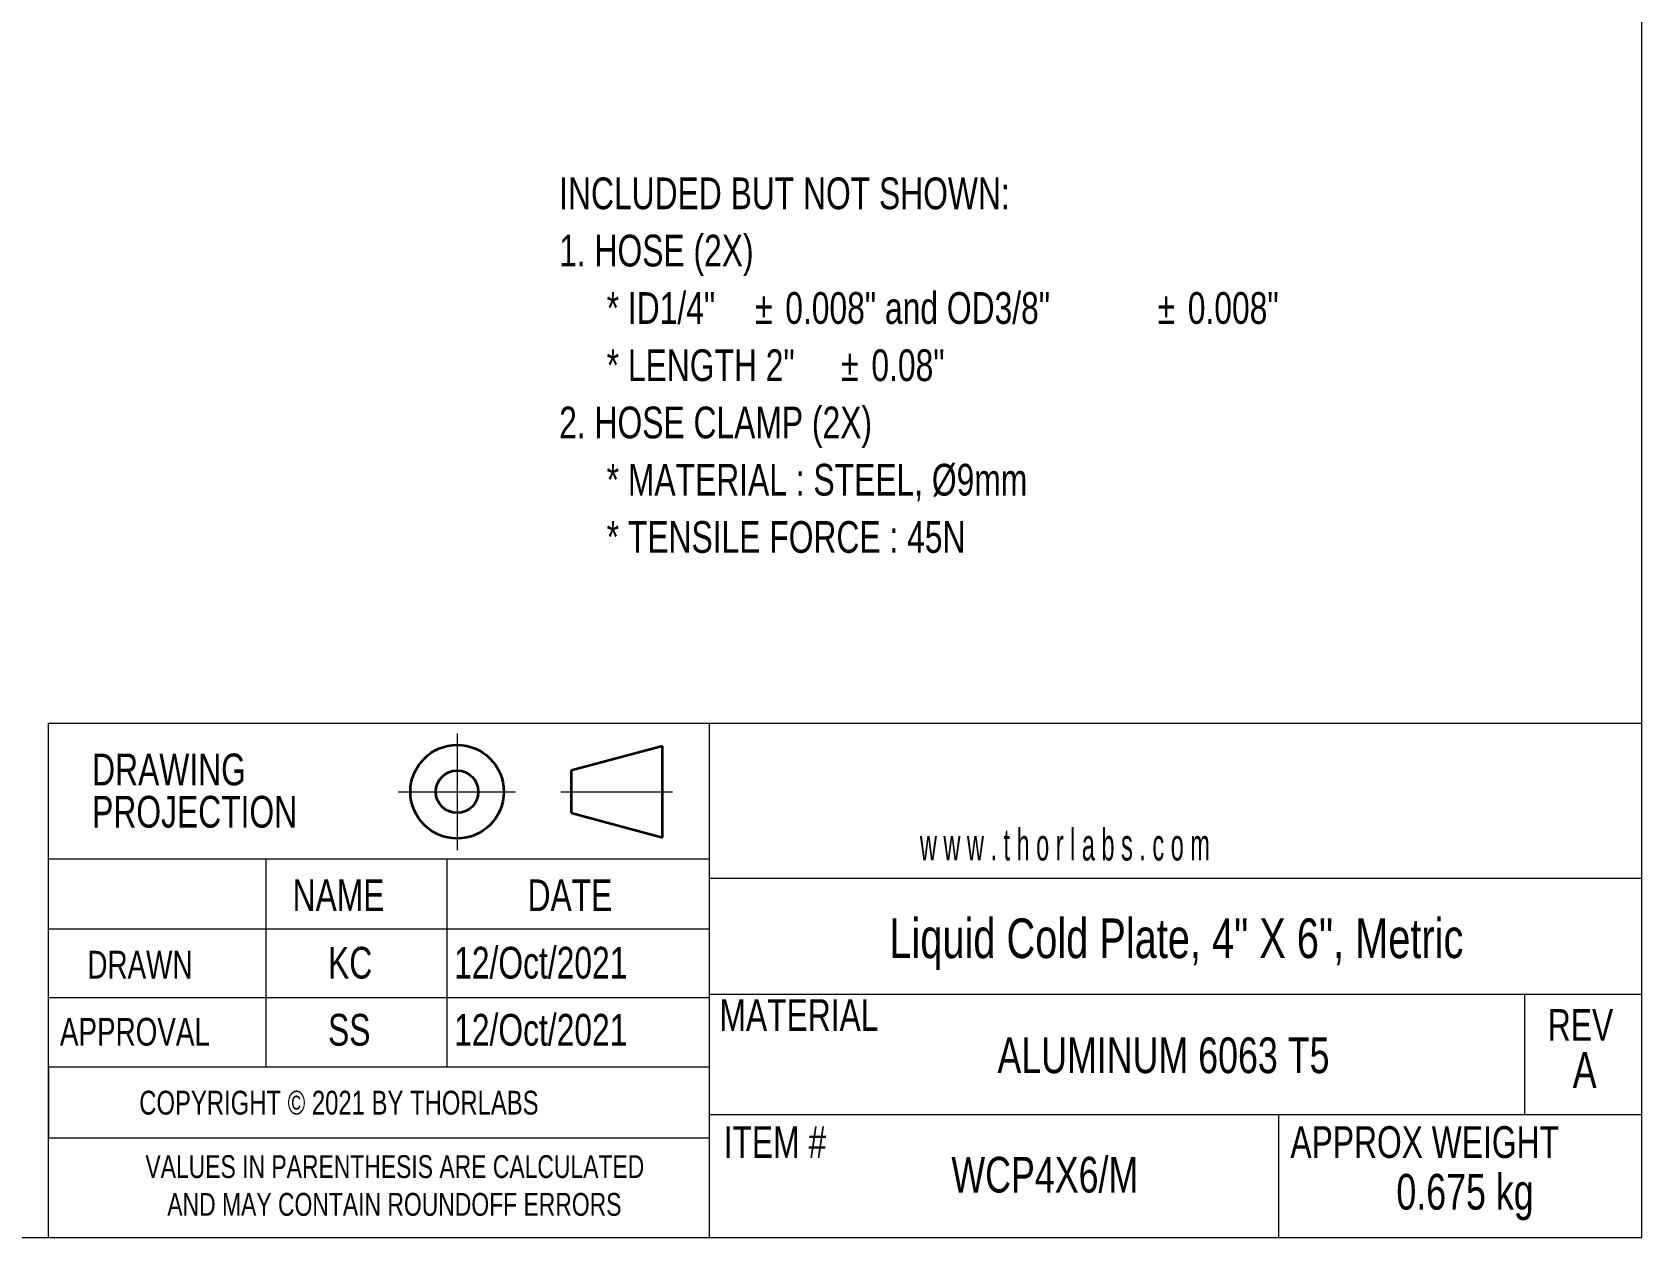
# Model space of a CAD drawing. Header units: millimetres. Extents: x 2 to 278, y 1 to 215.
# Drawn here: x 170.5 to 278, y 0.9 to 81.4 of the extents above; entities that cross this region are included whole.
import ezdxf

# ---------------------------------------------------------------- set-up
doc = ezdxf.new("R2010")
doc.units = ezdxf.units.MM
doc.header["$PDSIZE"] = -1
doc.linetypes.add('CENTERX2', pattern=[20.32, 12.7, -2.54, 2.54, -2.54])
doc.styles.add('SLDTEXTSTYLE0', font='TXT', dxfattribs={"width": 0.75})
doc.styles.add('SLDTEXTSTYLE1', font='TXT', dxfattribs={"width": 0.554194})

# ---------------------------------------------------------------- blocks, each defined once
blk = doc.blocks.new('Third Angle Projection Block')
at = {"color": 7, "linetype": 'CENTERX2', "lineweight": 18}
for p, q in [((101.48, 23.81), (101.48, 14.07)), ((96.6, 18.94), (106.35, 18.94)), ((110.14, 18.94), (119.45, 18.94))]:
    blk.add_line(p, q, dxfattribs=at)
at = {"color": 7, "linetype": 'Continuous', "lineweight": 35}
for p, q in [((118.62, 22.75), (111, 20.71)), ((118.62, 15.13), (118.62, 22.75)), ((111, 20.71), (111, 17.17)), ((111, 17.17), (118.62, 15.13))]:
    blk.add_line(p, q, dxfattribs=at)
for radius in [3.9, 1.77]:
    blk.add_circle((101.48, 18.94), radius, dxfattribs=at)
at = {"color": 7, "linetype": 'Continuous', "lineweight": 0}
blk.add_point((101.48, 18.94), dxfattribs=at)
blk = doc.blocks.new('SW_NOTE_0')
at = {"color": 0, "linetype": 'Continuous', "lineweight": 0, "char_height": 1.524, "attachment_point": 2, "style": 'SLDTEXTSTYLE0'}
for s, insert in [('VALUES IN PARENTHESIS ARE CALCULATED', (19.91, 1.96)), ('AND MAY CONTAIN ROUNDOFF ERRORS', (19.88, -0.56))]:
    blk.add_mtext(s, dxfattribs=dict(at, insert=insert))
blk = doc.blocks.new('SW_NOTE_0_1')
at = {"color": 0, "linetype": 'Continuous', "lineweight": 0, "char_height": 2.117, "attachment_point": 1, "style": 'SLDTEXTSTYLE0'}
for s, insert in [('DRAWING', (0, 2.73)), ('PROJECTION', (0, -0.09))]:
    blk.add_mtext(s, dxfattribs=dict(at, insert=insert))
blk = doc.blocks.new('SW_NOTE_0_6')
at = {"color": 0, "linetype": 'Continuous', "lineweight": 0, "attachment_point": 1, "style": 'SLDTEXTSTYLE0'}
for s, insert, char_height in [('INCLUDED BUT NOT SHOWN:', (0, 2.73), 2.1167), ('1. HOSE (2X)', (0, -1.09), 2.1167), ('* ID1/4"', (3.17, -4.92), 2.117), ('%%p', (13.08, -4.92), 2.117), ('0.008" and OD3/8"', (15.09, -4.92), 2.1167), ('%%p', (39.94, -4.92), 2.117), ('0.008"', (41.96, -4.92), 2.117), ('* LENGTH 2"', (3.17, -8.74), 2.1167), ('%%p', (18.82, -8.74), 2.117), ('0.08"', (20.84, -8.74), 2.117), ('2. HOSE CLAMP (2X)', (0, -12.56), 2.1167), ('* MATERIAL : STEEL, Ø9mm', (3.17, -16.38), 2.1167), ('* TENSILE FORCE : 45N', (3.17, -20.2), 2.1167)]:
    blk.add_mtext(s, dxfattribs=dict(at, insert=insert, char_height=char_height))

msp = doc.modelspace()

# ---------------------------------------------------------------- linework, layer by layer
at = {"color": 7, "linetype": 'Continuous', "lineweight": 18}
for p, q in [((277.9892, 0.9032), (277.9892, 214.6454)), ((277.9892, 35.2395), (277.9892, 50.0331)), ((171.6328, 7.5627), (171.6328, 35.2395)), ((171.6328, 35.2395), (215.7428, 35.2395)), ((215.7428, 35.2395), (215.7428, 0.9032)), ((215.7428, 35.2395), (277.9892, 35.2395)), ((171.6328, 12.2959), (171.6328, 26.1661)), ((171.6328, 0.9032), (171.6328, 26.1661)), ((215.7428, 26.1661), (171.6328, 26.1661)), ((186.1338, 26.1661), (186.1338, 12.2959)), ((198.2146, 26.1661), (198.2146, 12.2959)), ((215.7428, 24.8927), (277.9892, 24.8927)), ((215.7428, 21.4874), (171.6328, 21.4874)), ((215.7428, 16.9217), (171.6328, 16.9217)), ((215.7428, 17.1605), (277.9892, 17.1605)), ((270.1684, 17.1605), (270.1684, 9.1409)), ((215.7428, 12.2959), (171.6328, 12.2959)), ((171.6328, 12.2959), (171.6328, 7.5627)), ((215.7428, 9.1409), (277.9892, 9.1409)), ((253.749, 9.1409), (253.749, 0.9032)), ((171.6328, 7.5627), (215.7428, 7.5627)), ((277.9892, 0.9032), (1.5794, 0.9032))]:
    msp.add_line(p, q, dxfattribs=at)

# ---------------------------------------------------------------- block references
at = {"color": 7, "linetype": 'Continuous', "lineweight": 0}
for name, p in [('SW_NOTE_0_6', (205.724, 68.9282)), ('SW_NOTE_0_1', (174.5484, 30.4835)), ('SW_NOTE_0', (174.843, 4.4559))]:
    msp.add_blockref(name, p, dxfattribs=at)
at = {"color": 7, "linetype": 'Continuous', "xscale": 0.8, "yscale": 0.8, "zscale": 0.8}
msp.add_blockref('Third Angle Projection Block', (117.7262, 15.5162), dxfattribs=at)

# ---------------------------------------------------------------- texts
at = {"color": 7, "linetype": 'Continuous', "lineweight": 0}
for s, insert, char_height, attachment_point, style in [('w w w . t h o r l a b s . c o m', (229.8052, 28.198), 2.116667, 1, 'SLDTEXTSTYLE1'), ('NAME', (187.9274, 24.8221), 2.11667, 1, 'SLDTEXTSTYLE0'), ('DATE', (203.6145, 24.8221), 2.11667, 1, 'SLDTEXTSTYLE0'), ('Liquid Cold Plate, 4" X 6", Metric', (246.921, 22.2134), 2.645833, 2, 'SLDTEXTSTYLE0'), ('12/Oct/2021', (198.7119, 20.3177), 2.116667, 1, 'SLDTEXTSTYLE0'), ('DRAWN', (174.2309, 20.0546), 1.85208, 1, 'SLDTEXTSTYLE0'), ('KC', (190.2959, 20.3177), 2.11667, 1, 'SLDTEXTSTYLE0'), ('MATERIAL', (216.42, 16.8243), 2.11667, 1, 'SLDTEXTSTYLE0'), ('REV', (271.7161, 16.1672), 2.11667, 1, 'SLDTEXTSTYLE0'), ('APPROVAL', (172.396, 15.5787), 1.85208, 1, 'SLDTEXTSTYLE0'), ('SS', (190.2959, 15.8419), 2.11667, 1, 'SLDTEXTSTYLE0'), ('12/Oct/2021', (198.7119, 15.8419), 2.116667, 1, 'SLDTEXTSTYLE0'), ('ALUMINUM 6063 T5', (246.0598, 14.2729), 2.38125, 2, 'SLDTEXTSTYLE0'), ('A', (274.1747, 13.2911), 2.3813, 2, 'SLDTEXTSTYLE0'), ('COPYRIGHT © 2021 BY THORLABS', (177.6926, 10.7142), 1.5875, 1, 'SLDTEXTSTYLE0'), ('ITEM #', (216.7004, 8.3495), 2.11667, 1, 'SLDTEXTSTYLE0'), ('APPROX WEIGHT', (254.5318, 8.3495), 2.116667, 1, 'SLDTEXTSTYLE0'), ('WCP4X6/M', (238.1404, 6.3055), 2.38125, 2, 'SLDTEXTSTYLE0'), ('0.675 kg', (266.1884, 5.1658), 2.38125, 2, 'SLDTEXTSTYLE0')]:
    msp.add_mtext(s, dxfattribs=dict(at, insert=insert, char_height=char_height, attachment_point=attachment_point, style=style))

doc.saveas('drawing.dxf')
